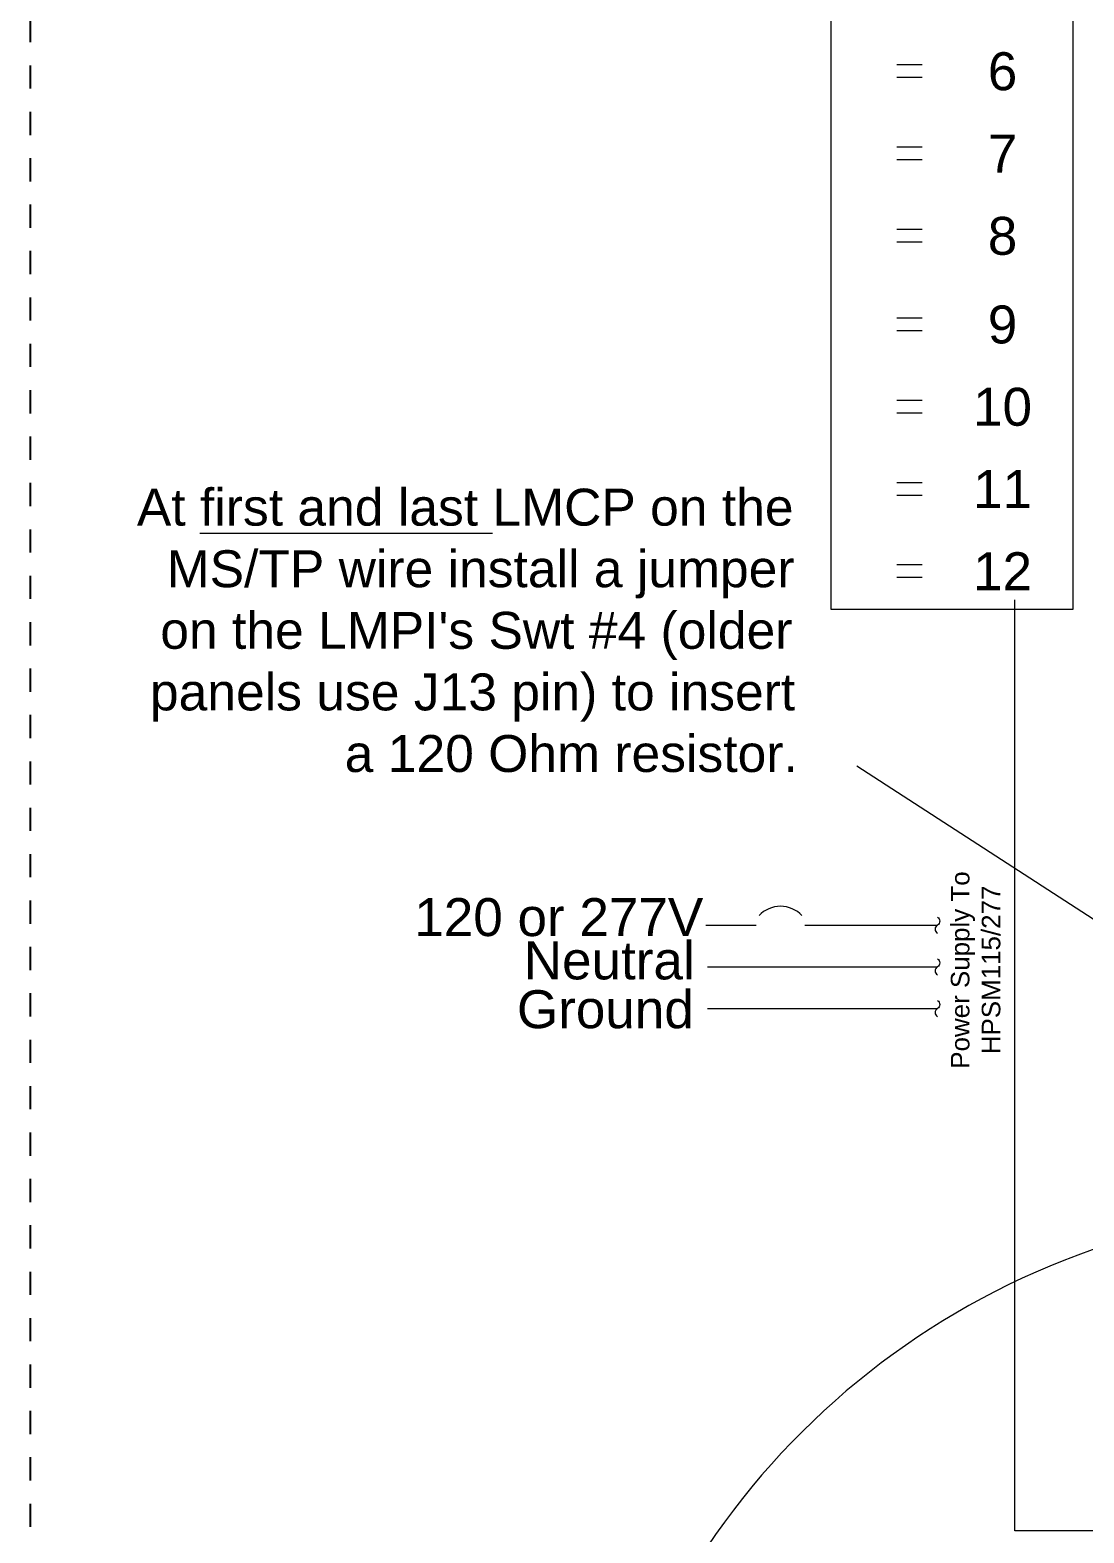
# Model space of a CAD drawing. Header units: inches. Extents: x -60 to 2005, y -577 to 104.
# Drawn here: x 501.17 to 512.53, y -119.02 to -102.83 of the extents above; entities that cross this region are included whole.
import ezdxf
from ezdxf.enums import TextEntityAlignment as Align

# ---------------------------------------------------------------- set-up
doc = ezdxf.new("R2010")
doc.units = ezdxf.units.IN
doc.header["$MEASUREMENT"] = 0
doc.linetypes.add('Demo', pattern=[0.5, 0.25, -0.25])
doc.layers.get('0').update_dxf_attribs({"lineweight": 5})
doc.layers.add('PANEL', color=7, linetype='Continuous', lineweight=0)
doc.layers.add('PS Borders', color=40, linetype='Demo', lineweight=5, plot=False)
doc.styles.add('ARIAL', font='arial.ttf')

# ---------------------------------------------------------------- blocks, each defined once
blk = doc.blocks.new('G_ENDLINE')
blk.add_lwpolyline([(0.087, 0, -0.57735), (0, 0, 0.57735), (-0.087, 0, 0.57735)], format="xyb")
blk = doc.blocks.new('LMCP-24_TW')
at = {"layer": 'PANEL'}
for p, q in [((-54.37, 126.37), (-56.56, 126.37)), ((-54.37, 125.28), (-56.56, 125.28)), ((-54.37, 119.28), (-56.56, 119.28)), ((-54.37, 118.19), (-56.56, 118.19)), ((-54.37, 112.18), (-56.56, 112.18)), ((-54.37, 111.09), (-56.56, 111.09)), ((-54.37, 104.54), (-56.56, 104.54)), ((-54.37, 103.45), (-56.56, 103.45)), ((-54.37, 97.45), (-56.56, 97.45)), ((-54.37, 96.36), (-56.56, 96.36)), ((-54.37, 90.35), (-56.56, 90.35)), ((-54.37, 89.26), (-56.56, 89.26)), ((-54.37, 83.26), (-56.56, 83.26)), ((-54.37, 82.17), (-56.56, 82.17)), ((-73.03, 52.21), (-68.71, 52.21)), ((-64.5, 52.21), (-53.07, 52.21)), ((-72.9, 48.61), (-53.07, 48.61)), ((-72.9, 45.01), (-53.07, 45.01))]:
    blk.add_line(p, q, dxfattribs=at)
at = {"layer": 'PANEL', "linetype": 'Continuous'}
for p, q in [((-46.39, 0), (-46.39, 80.26)), ((46.39, 0), (-46.39, 0))]:
    blk.add_line(p, q, dxfattribs=at)
blk.add_lwpolyline([(-62.27, 79.44), (-41.36, 79.44), (-41.36, 165.66), (-62.27, 165.66)], close=True, dxfattribs=at)
at = {"layer": 'PANEL'}
blk.add_arc((-66.6, 51.29), 2.54, 43.3165, 136.6835, dxfattribs=at)
at = {"xscale": 8, "yscale": 8, "zscale": 8, "rotation": 90}
for p in [(-53.07, 52.21), (-53.07, 48.61), (-53.07, 45.01)]:
    blk.add_blockref('G_ENDLINE', p, dxfattribs=at)
at = {"color": 7, "insert": (-51.91, 38.78), "char_height": 1.6, "width": 18.8555, "attachment_point": 1, "rotation": 90, "style": 'ARIAL'}
blk.add_mtext('\\pi1.0452;Power Supply To \\P\\pi2.2992;HPSM115/277', dxfattribs=at)
at = {"layer": 'PANEL', "style": 'ARIAL'}
for s, height, p in [('6', 3.27, (-47.45, 124.19)), ('7', 3.27, (-47.45, 117.09)), ('8', 3.27, (-47.45, 110)), ('9', 3.27, (-47.45, 102.36)), ('10', 3.274, (-47.45, 95.26)), ('11', 3.274, (-47.45, 88.17)), ('12', 3.274, (-47.45, 81.08))]:
    blk.add_text(s, height=height, dxfattribs=at).set_placement(p, align=Align.CENTER)
for s, height, p in [('120 or 277V', 3.2743, (-98.18, 51.26)), ('Neutral', 3.274, (-88.74, 47.53)), ('Ground', 3.274, (-89.33, 43.32))]:
    blk.add_text(s, height=height, dxfattribs=at).set_placement(p)

msp = doc.modelspace()

# ---------------------------------------------------------------- linework, layer by layer
msp.add_line((510.085, -110.758), (515.515, -114.274))
msp.add_arc((515.351, -123.807), 8.294, 94.3004, 166.578)
at = {"layer": 'PS Borders', "lineweight": -3}
msp.add_lwpolyline([(501.172, -133.638), (553.724, -133.638), (553.724, -93.709), (501.172, -93.709)], close=True, dxfattribs=at)

# ---------------------------------------------------------------- block references
at = {"lineweight": -3, "xscale": 0.125, "yscale": 0.125, "zscale": 0.125}
msp.add_blockref('LMCP-24_TW', (517.587, -119), dxfattribs=at)

# ---------------------------------------------------------------- texts
at = {"linetype": 'Continuous', "insert": (502.311, -109.3), "char_height": 0.39815, "width": 7.06955, "attachment_point": 4, "style": 'ARIAL'}
msp.add_mtext("\\pi0.013187;At {\\Lfirst and last} LMCP on the \\P\\pi0.3342;MS/TP wire install a jumper \\P\\pi0.26549;on the LMPI's Swt #4 (older \\P\\pi0.1536;panels use J13 pin) to insert \\P\\pi2.2538;a 120 Ohm resistor.", dxfattribs=at)

doc.saveas('drawing.dxf')
